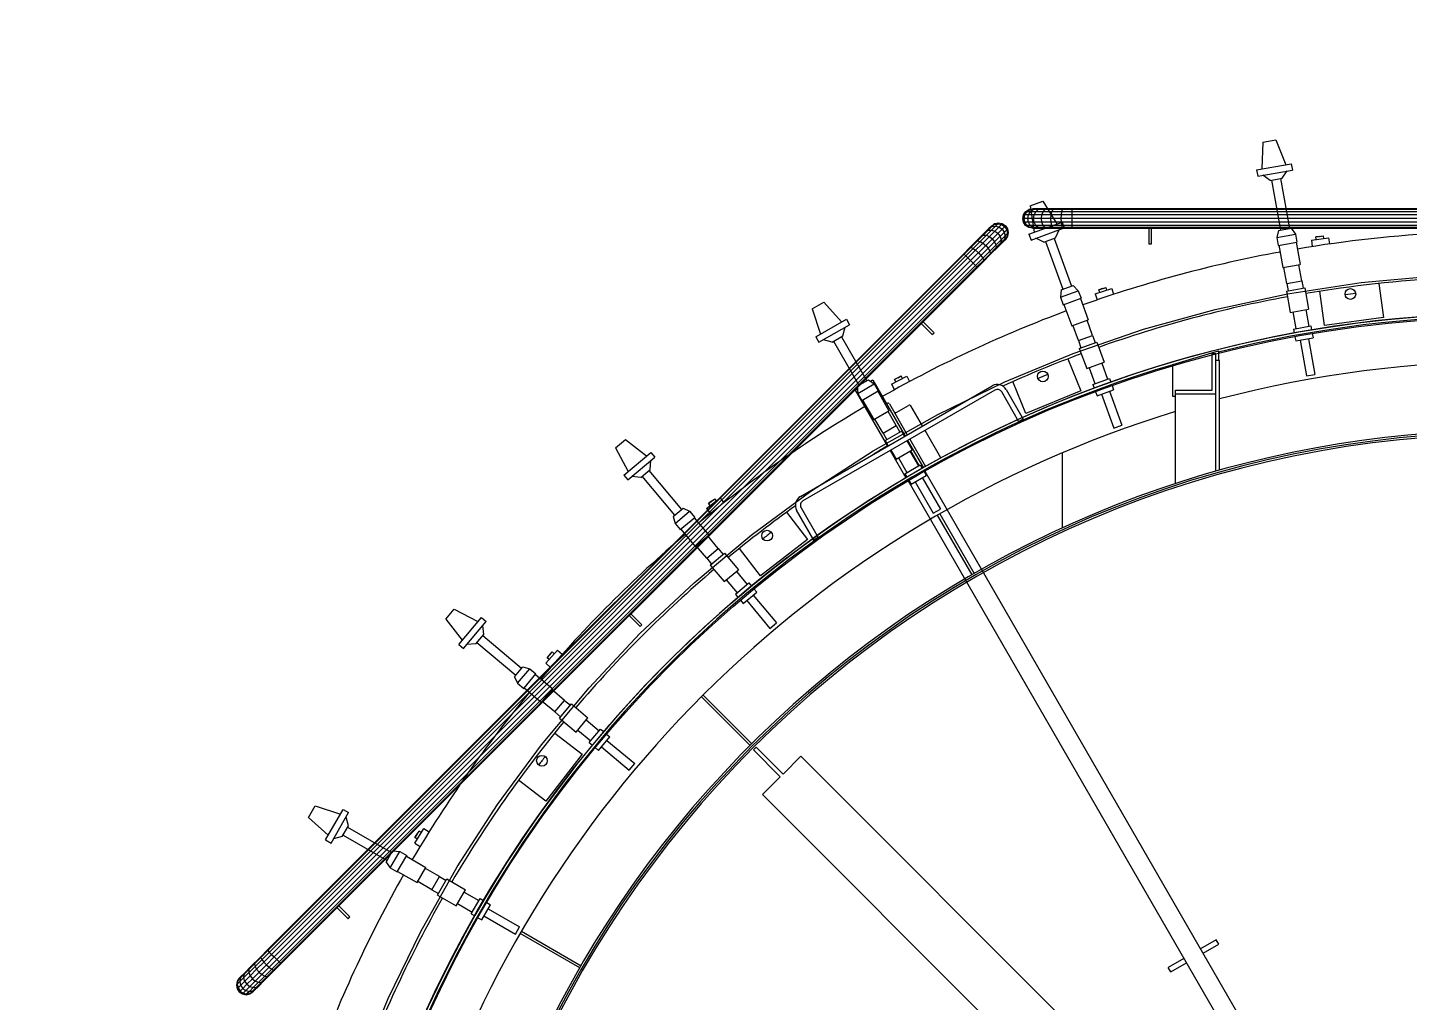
# Model space of a CAD drawing. Header units: metres. Extents: x 0 to 63075, y 0 to 44550.
# Drawn here: x 57811 to 58334, y 40560 to 40929 of the extents above; entities that cross this region are included whole.
import ezdxf

# ---------------------------------------------------------------- set-up
doc = ezdxf.new("R2010")
doc.units = ezdxf.units.M
doc.header["$LTSCALE"] = 75
for name, color, linetype in [('GSB', 7, 'Continuous'), ('ML6', 1, 'Continuous'), ('SDM', 7, 'Continuous'), ('SL1', 8, 'Continuous')]:
    doc.layers.add(name, color=color, linetype=linetype)
doc.styles.add('ROMANS', font='ROMANS.SHX')
doc.dimstyles.new('75___1-75', dxfattribs={"dimscale": 75, "dimtxt": 2.5, "dimasz": 2, "dimexe": 1.5, "dimexo": 1, "dimgap": 0.5, "dimtad": 1, "dimdec": 0, "dimzin": 12, "dimtxsty": 'ROMANS', "dimcen": 0, "dimclrd": 256, "dimclre": 256, "dimclrt": 3, "dimazin": 3, "dimtfac": 1, "dimtdec": 0, "dimtmove": 0, "dimatfit": 0, "dimfxl": 1, "dimlwd": -1, "dimlwe": -1, "dimarcsym": 0})

# ---------------------------------------------------------------- blocks, each defined once
blk = doc.blocks.new('A$C6bae614f')
at = {"layer": 'SL1'}
for p, q in [((402248.4, 47084.5), (402246.2, 47017.2)), ((402248.4, 47084.5), (402281.5, 47090.4)), ((402281.5, 47090.4), (402306.6, 47027.8)), ((402232.6, 47014.8), (402320.2, 47030.2)), ((402320.2, 47030.2), (402322.9, 47014.6)), ((402232.6, 47014.8), (402235.4, 46999.2)), ((402235.4, 46999.2), (402322.9, 47014.6)), ((402266.6, 46988.5), (402248.2, 47001.5)), ((402266.6, 46988.5), (402297.2, 46993.9)), ((402297.2, 46993.9), (402310.1, 47012.4)), ((402270.5, 46989.2), (402292.8, 46863)), ((402293.3, 46993.2), (402315.5, 46867)), ((401662, 46924.4), (401693.6, 46935.9)), ((401662, 46924.4), (401671.6, 46857.7)), ((401693.6, 46935.9), (401729.2, 46878.7)), ((401643.3, 46892.3), (401645.1, 46901.7)), ((401645.1, 46883), (401643.3, 46892.3)), ((404097.7, 46892.3), (401643.3, 46892.3)), ((401645.1, 46901.7), (401650.4, 46909.6)), ((404095.8, 46901.6), (401645.1, 46901.7)), ((401646.4, 46892.3), (401648.2, 46901.7)), ((401648.2, 46883), (401646.4, 46892.3)), ((401648.2, 46901.7), (401653.3, 46909.6)), ((401650.4, 46909.6), (401658.3, 46914.9)), ((404090.6, 46909.5), (401650.4, 46909.6)), ((401653.3, 46909.6), (401661.1, 46914.9)), ((401655.6, 46892.3), (401657.3, 46901.7)), ((401657.3, 46883), (401655.6, 46892.3)), ((401657.3, 46901.7), (401662, 46909.6)), ((401658.3, 46914.9), (401667.7, 46916.7)), ((404082.6, 46914.8), (401658.3, 46914.9)), ((401661.1, 46914.9), (401670.2, 46916.7)), ((401662, 46909.6), (401669.2, 46914.9)), ((404073.3, 46916.7), (401667.7, 46916.7)), ((401669.2, 46914.9), (401677.6, 46916.7)), ((401670.4, 46892.3), (401671.9, 46901.7)), ((401671.9, 46883), (401670.4, 46892.3)), ((401671.9, 46901.7), (401676, 46909.6)), ((401676, 46909.6), (401682.2, 46914.9)), ((401682.2, 46914.9), (401689.5, 46916.7)), ((401690.1, 46892.3), (401691.3, 46901.7)), ((401691.3, 46883), (401690.1, 46892.3)), ((401691.3, 46901.7), (401694.6, 46909.6)), ((401694.6, 46909.6), (401699.5, 46914.9)), ((401699.5, 46914.9), (401705.3, 46916.7)), ((401713.7, 46892.3), (401714.5, 46901.7)), ((401714.5, 46883), (401713.7, 46892.3)), ((401714.5, 46901.7), (401716.8, 46909.6)), ((401716.8, 46909.6), (401720.2, 46914.9)), ((401720.2, 46914.9), (401724.3, 46916.7)), ((401740, 46892.3), (401740.4, 46901.7)), ((401740.4, 46883), (401740, 46892.3)), ((401740.4, 46901.7), (401741.6, 46909.6)), ((401741.6, 46909.6), (401743.3, 46914.9)), ((401743.3, 46914.9), (401745.4, 46916.7)), ((401767.7, 46875.1), (401767.7, 46916.7)), ((401558, 46867.2), (401525, 46834.2)), ((401565.3, 46871.9), (401529.2, 46835.8)), ((401564.2, 46863.3), (401535.4, 46834.5)), ((401549.6, 46858.8), (401556.1, 46862.7)), ((401590.8, 46865.5), (401549.8, 46824.5)), ((401556.1, 46862.7), (401564.2, 46863.3)), ((401563.3, 46872.5), (401558, 46867.2)), ((401558, 46867.2), (401565.3, 46871.9)), ((401559, 46846.9), (401589.5, 46877.4)), ((401563.3, 46872.5), (401571, 46877.6)), ((401565.1, 46874.2), (401563.3, 46872.5)), ((401580.2, 46879.3), (401564.2, 46863.3)), ((401564.2, 46863.3), (401572.7, 46860.6)), ((401565.1, 46874.2), (401573, 46879.5)), ((401571, 46877.6), (401565.3, 46871.9)), ((401565.3, 46871.9), (401574.1, 46873.2)), ((401571, 46877.6), (401573, 46879.5)), ((401571, 46877.6), (401580.2, 46879.3)), ((401602.7, 46864.2), (401572.2, 46833.7)), ((401572.7, 46860.6), (401580.4, 46855.1)), ((401573, 46879.5), (401582.3, 46881.4)), ((401574.1, 46873.2), (401583.1, 46871)), ((401580.2, 46879.3), (401582.3, 46881.4)), ((401580.2, 46879.3), (401589.5, 46877.4)), ((401580.4, 46855.1), (401585.9, 46847.4)), ((401582.3, 46881.4), (401591.6, 46879.5)), ((401583.1, 46871), (401590.8, 46865.5)), ((401604.6, 46854.9), (401588.6, 46838.9)), ((401589.5, 46877.4), (401591.6, 46879.5)), ((401589.5, 46877.4), (401597.4, 46872)), ((401599.6, 46874.2), (401590.8, 46865.5)), ((401590.8, 46865.5), (401596.3, 46857.8)), ((401591.6, 46879.5), (401599.6, 46874.2)), ((401596.3, 46857.8), (401598.5, 46848.8)), ((401597.4, 46872), (401602.7, 46864.2)), ((401599.6, 46874.2), (401604.8, 46866.3)), ((401602.7, 46864.2), (401604.8, 46866.3)), ((401602.7, 46864.2), (401604.6, 46854.9)), ((401604.6, 46854.9), (401602.9, 46845.7)), ((401604.6, 46854.9), (401606.7, 46857)), ((401604.8, 46866.3), (401606.7, 46857)), ((401606.7, 46857), (401604.8, 46847.7)), ((401650.4, 46875.1), (401645.1, 46883)), ((404095.8, 46882.9), (401645.1, 46883)), ((401653.3, 46875.1), (401648.2, 46883)), ((401658.3, 46869.8), (401650.4, 46875.1)), ((404090.6, 46875), (401650.4, 46875.1)), ((401661.1, 46869.8), (401653.3, 46875.1)), ((401662, 46875.1), (401657.3, 46883)), ((401667.7, 46867.9), (401658.3, 46869.8)), ((404082.6, 46869.7), (401658.3, 46869.8)), ((401658.6, 46853), (401742.1, 46883.4)), ((401670.2, 46867.9), (401661.1, 46869.8)), ((401669.1, 46869.8), (401662, 46875.1)), ((401664, 46838.1), (401747.6, 46868.5)), ((401667.7, 46867.9), (404073.3, 46867.9)), ((401677.6, 46867.9), (401669.1, 46869.8)), ((401676, 46875.1), (401671.9, 46883)), ((401682.2, 46869.8), (401676, 46875.1)), ((401689.5, 46867.9), (401682.2, 46869.8)), ((401694.6, 46875.1), (401691.3, 46883)), ((401699.5, 46869.8), (401694.6, 46875.1)), ((401705.3, 46867.9), (401699.5, 46869.8)), ((401716.8, 46875.1), (401714.5, 46883)), ((401720.2, 46869.8), (401716.8, 46875.1)), ((401724.3, 46867.9), (401720.2, 46869.8)), ((401725.8, 46843.6), (401735.3, 46864.1)), ((401741.6, 46875.1), (401740.4, 46883)), ((401743.3, 46869.8), (401741.6, 46875.1)), ((401742.1, 46883.4), (401747.6, 46868.5)), ((401745.4, 46867.9), (401743.3, 46869.8)), ((401767.7, 46869.8), (401767.7, 46875.1)), ((401767.7, 46867.9), (401767.7, 46869.8)), ((401961.3, 46867.9), (401961.3, 46828.8)), ((401967.7, 46828.8), (401967.7, 46867.9)), ((402288.1, 46862.2), (402283.5, 46844.5)), ((402288.1, 46862.2), (402320.2, 46867.8)), ((402320.2, 46867.8), (402330.6, 46852.8)), ((401529.2, 46835.8), (399706.3, 45013)), ((401510.1, 46819.3), (401494.3, 46803.5)), ((401559, 46846.9), (401505, 46792.9)), ((401525, 46834.2), (401510.1, 46819.3)), ((401510.1, 46819.3), (401512.9, 46819.4)), ((401549.8, 46824.5), (401511.6, 46786.3)), ((401512.9, 46819.4), (401517.8, 46816.9)), ((401535.4, 46834.5), (401517.8, 46816.9)), ((401525, 46834.2), (401529.2, 46835.8)), ((401529.2, 46835.8), (401535.4, 46834.5)), ((401535.4, 46834.5), (401542.6, 46830.5)), ((401538.4, 46847.6), (401543.9, 46850.4)), ((401542.6, 46830.5), (401549.8, 46824.5)), ((401543.9, 46850.4), (401551.1, 46850.2)), ((401588, 46830.8), (401544.7, 46787.5)), ((401549.8, 46824.5), (401555.8, 46817.3)), ((401551.1, 46850.2), (401559, 46846.9)), ((401572.2, 46833.7), (401555.8, 46817.3)), ((401559, 46846.9), (401566.4, 46841.1)), ((401584.1, 46824.3), (401559.5, 46799.7)), ((401588.6, 46838.9), (401559.8, 46810.1)), ((401566.4, 46841.1), (401572.2, 46833.7)), ((401572.2, 46833.7), (401575.5, 46825.8)), ((401575.5, 46825.8), (401575.7, 46818.5)), ((401597.8, 46838), (401584.1, 46824.3)), ((401588, 46830.8), (401584.1, 46824.3)), ((401585.9, 46847.4), (401588.6, 46838.9)), ((401602.9, 46845.7), (401588, 46830.8)), ((401588.6, 46838.9), (401588, 46830.8)), ((401597.2, 46840), (401592.6, 46832.7)), ((401598.5, 46848.8), (401597.2, 46840)), ((401602.9, 46845.7), (401597.8, 46838)), ((401597.8, 46838), (401599.6, 46839.7)), ((401604.8, 46847.7), (401599.6, 46839.7)), ((401602.9, 46845.7), (401604.8, 46847.7)), ((401658.6, 46853), (401664, 46838.1)), ((401696.6, 46833), (401676.2, 46842.5)), ((401696.6, 46833), (401725.8, 46843.6)), ((401700.4, 46834.4), (401744.2, 46713.9)), ((401722.1, 46842.3), (401765.9, 46721.9)), ((401961.3, 46828.8), (401967.7, 46828.8)), ((402283.5, 46844.5), (402330.6, 46852.8)), ((402283.5, 46844.5), (402287.1, 46824.5)), ((402287.1, 46824.5), (402334.1, 46832.8)), ((402288.9, 46824.8), (402298.8, 46768.8)), ((402330.6, 46852.8), (402334.1, 46832.8)), ((402332.2, 46832.4), (402342.1, 46776.4)), ((402370.8, 46837.4), (402414.3, 46843.5)), ((402370.8, 46837.4), (402373, 46821.7)), ((402382, 46845.9), (402401.2, 46848.6)), ((402391.6, 46847.3), (402382, 46845.9)), ((402383, 46839.1), (402382, 46845.9)), ((402391.6, 46847.3), (402401.2, 46848.6)), ((402402.1, 46841.8), (402401.2, 46848.6)), ((402414.3, 46843.5), (402416.5, 46828.2)), ((401499.4, 46798.5), (399707.6, 45006.8)), ((399729.9, 45017.9), (401505, 46792.9)), ((399738.5, 45047.8), (401494.3, 46803.5)), ((401511.6, 46786.3), (399755.8, 45030.6)), ((401542.2, 46792.5), (399768, 45018.4)), ((401494.3, 46803.5), (401505, 46792.9)), ((401517.8, 46816.9), (401499.4, 46798.5)), ((401505, 46792.9), (401511.6, 46786.3)), ((401511.6, 46786.3), (401527.5, 46770.3)), ((401517.8, 46816.9), (401524.3, 46812.2)), ((401537.5, 46799), (401518.2, 46779.7)), ((401524.3, 46812.2), (401531.2, 46805.9)), ((401544.7, 46787.5), (401527.5, 46770.3)), ((401544.6, 46784.8), (401528.8, 46769)), ((401531.2, 46805.9), (401537.5, 46799)), ((401555.8, 46817.3), (401537.5, 46799)), ((401537.5, 46799), (401542.2, 46792.5)), ((401559.8, 46810.1), (401542.2, 46792.5)), ((401542.2, 46792.5), (401544.7, 46787.5)), ((401559.5, 46799.7), (401544.6, 46784.8)), ((401544.7, 46787.5), (401544.6, 46784.8)), ((401555.8, 46817.3), (401559.8, 46810.1)), ((401561.1, 46803.9), (401559.5, 46799.7)), ((401559.8, 46810.1), (401561.1, 46803.9)), ((401575.7, 46818.5), (401572.9, 46813.1)), ((401518.2, 46779.7), (399762.4, 45024)), ((401527.5, 46770.3), (399771.7, 45014.6)), ((401528.8, 46769), (399773, 45013.3)), ((401527.5, 46770.3), (401528.8, 46769)), ((402298.8, 46768.8), (402342.1, 46776.4)), ((402308.8, 46728.9), (402301.5, 46769.2)), ((402346.3, 46735.5), (402339.4, 46775.9)), ((401739.7, 46712.3), (401770.4, 46723.5)), ((401770.4, 46723.5), (401783.2, 46710.4)), ((401825.5, 46702.2), (401867.3, 46715.9)), ((401835, 46712.6), (401853.4, 46718.6)), ((401844.2, 46715.7), (401835, 46712.6)), ((401844.2, 46715.7), (401853.4, 46718.6)), ((401855.5, 46712), (401853.4, 46718.6)), ((401867.3, 46715.9), (401872.1, 46701.1)), ((402307.8, 46709.1), (402354.1, 46717.2)), ((402308.8, 46728.9), (402346.3, 46735.5)), ((402308.8, 46728.9), (402312.2, 46709.8)), ((402310.9, 46702.6), (402495.9, 46730.7)), ((402346.3, 46735.5), (402349.7, 46716.4)), ((402354.1, 46717.2), (402363.5, 46663.7)), ((402495.9, 46730.7), (402682.4, 46747.7)), ((402541.2, 46728.6), (402552.6, 46642.4)), ((401112.4, 46664.9), (401141.5, 46681.7)), ((401141.5, 46681.7), (401186.4, 46631.5)), ((401739.7, 46712.3), (401738.3, 46694.1)), ((401738.3, 46694.1), (401783.2, 46710.4)), ((401738.3, 46694.1), (401745.3, 46675)), ((401745.3, 46675), (401790.1, 46691.3)), ((401783.2, 46710.4), (401790.1, 46691.3)), ((401788.4, 46690.7), (401807.8, 46637.2)), ((401825.5, 46702.2), (401830.4, 46687.2)), ((401837.2, 46706.1), (401835, 46712.6)), ((402127.8, 46663.3), (402310.9, 46702.6)), ((402307.8, 46709.1), (402317.2, 46655.6)), ((402403.9, 46622.8), (402392.5, 46709)), ((401112.4, 46664.9), (401133.3, 46600.8)), ((401747, 46675.6), (401766.5, 46622.2)), ((401947.5, 46613), (402127.8, 46663.3)), ((402317.2, 46655.6), (402363.5, 46663.7)), ((402323.8, 46656.7), (402331.3, 46614.7)), ((402356.9, 46662.6), (402364.3, 46620.5)), ((401121.4, 46593.9), (401198.4, 46638.4)), ((401129.3, 46580.2), (401206.3, 46624.7)), ((401189.2, 46596.4), (401195, 46618.2)), ((401198.4, 46638.4), (401206.3, 46624.7)), ((401387.4, 46627.6), (401415.1, 46600)), ((401419.6, 46604.5), (401391.9, 46632.1)), ((401766.5, 46622.2), (401807.8, 46637.2)), ((401783.3, 46584.6), (401769.1, 46623.1)), ((401770.5, 46552), (401947.5, 46613)), ((401819.1, 46597.7), (401805.2, 46636.3)), ((402325.9, 46613.7), (402369.7, 46621.5)), ((402325.9, 46613.7), (402327.6, 46603.8)), ((402369.7, 46621.5), (402371.4, 46611.5)), ((402552.6, 46642.4), (402403.9, 46622.8)), ((401121.4, 46593.9), (401129.3, 46580.2)), ((401162.3, 46580.9), (401140.6, 46586.7)), ((401162.3, 46580.9), (401189.2, 46596.4)), ((401165.8, 46582.9), (401229.8, 46471.9)), ((401185.8, 46594.4), (401249.9, 46483.4)), ((401415.1, 46600), (401419.6, 46604.5)), ((401783.3, 46584.6), (401819.1, 46597.7)), ((401783.3, 46584.6), (401789.9, 46566.5)), ((401785.7, 46564.9), (401829.9, 46581)), ((401819.1, 46597.7), (401825.7, 46579.5)), ((401829.9, 46581), (401848.5, 46530)), ((402329.3, 46594.4), (402331.2, 46583.7)), ((402331.2, 46583.7), (402375, 46591.4)), ((402342.6, 46585.7), (402358.4, 46495.8)), ((402363.5, 46589.4), (402379.4, 46499.5)), ((402373.1, 46602.2), (402375, 46591.4)), ((401597.6, 46480.3), (401770.5, 46552)), ((401785.7, 46564.9), (401804.3, 46513.9)), ((402021.3, 46523.9), (402136.3, 46558.9)), ((402120.4, 46459.8), (402120.4, 46551.9)), ((402120.4, 46551.9), (402130, 46551.9)), ((402129.9, 46255), (402130, 46551.9)), ((402136.3, 46558.9), (402136.3, 46534.3)), ((401756.5, 46538.6), (401789.8, 46458.3)), ((401804.3, 46513.9), (401848.5, 46530)), ((401810.6, 46516.2), (401825.2, 46476.1)), ((401842.1, 46527.7), (401856.7, 46487.6)), ((402021.3, 46443.9), (402021.3, 46523.9)), ((402139.5, 46534.3), (402130, 46534.3)), ((402139.5, 46257.7), (402139.5, 46534.3)), ((401082.4, 46191.6), (401566.3, 46470.9)), ((401225.7, 46469.5), (401254, 46485.8)), ((401227.5, 46451.3), (401268.8, 46475.2)), ((401254, 46485.8), (401268.8, 46475.2)), ((401263.8, 46484.3), (401259.5, 46481.8)), ((401265, 46485), (401263.8, 46484.3)), ((401265, 46485), (401346.4, 46343.9)), ((401268.8, 46475.2), (401279, 46457.6)), ((401311.9, 46474.5), (401350.7, 46495.1)), ((401311.9, 46474.5), (401319.4, 46460.5)), ((401319.5, 46486.4), (401336.6, 46495.5)), ((401328, 46491), (401319.5, 46486.4)), ((401322.8, 46480.3), (401319.5, 46486.4)), ((401328, 46491), (401336.6, 46495.5)), ((401339.8, 46489.3), (401336.6, 46495.5)), ((401350.7, 46495.1), (401358, 46481.5)), ((401429.3, 46398.4), (401597.6, 46480.3)), ((401651.2, 46400.9), (401617.9, 46481.2)), ((401820.1, 46474.2), (401861.9, 46489.4)), ((401820.1, 46474.2), (401823.5, 46464.7)), ((401861.9, 46489.4), (401865.3, 46480)), ((401868.6, 46471), (401872.3, 46460.8)), ((402358.4, 46495.8), (402379.4, 46499.5)), ((401572.7, 46459.9), (401088.8, 46180.6)), ((401221, 46459.6), (401226.4, 46462.7)), ((401221, 46459.6), (401302.4, 46318.5)), ((401225.7, 46469.5), (401227.5, 46451.3)), ((401227.5, 46451.3), (401237.6, 46433.7)), ((401237.6, 46433.7), (401279, 46457.6)), ((401277.4, 46456.7), (401305.8, 46407.4)), ((401633.5, 46380), (401590, 46455.3)), ((401601, 46461.6), (401644.5, 46386.4)), ((401789.8, 46458.3), (401651.2, 46400.9)), ((401826.8, 46455.8), (401830.5, 46445.5)), ((401830.5, 46445.5), (401872.3, 46460.8)), ((401841.4, 46449.5), (401872.6, 46363.7)), ((401861.4, 46456.8), (401892.6, 46371)), ((402028.4, 46443.9), (402021.3, 46443.9)), ((402028.3, 46223.9), (402028.4, 46459.8)), ((402028.4, 46459.8), (402120.4, 46459.8)), ((402028.4, 46450.3), (402130, 46450.3)), ((401239.3, 46434.7), (401267.7, 46385.4)), ((401267.7, 46385.4), (401305.8, 46407.4)), ((401300.7, 46425.7), (401299.5, 46425.1)), ((401323.8, 46370.4), (401303.4, 46406)), ((401306.8, 46425.2), (401351.9, 46347.1)), ((401325.9, 46404), (401354.9, 46420.7)), ((401390.4, 46369.3), (401361, 46420.2)), ((401266.2, 46306.4), (401429.3, 46398.4)), ((401290.8, 46351.3), (401270.1, 46386.8)), ((401290.8, 46351.3), (401323.8, 46370.4)), ((401323.8, 46370.4), (401333.4, 46353.6)), ((401644.5, 46386.4), (401633.5, 46380)), ((401872.6, 46363.7), (401892.6, 46371)), ((400616.1, 46313.8), (400641.9, 46335.4)), ((400641.9, 46335.4), (400694.9, 46293.8)), ((401290.8, 46351.3), (401300.5, 46334.6)), ((401296.6, 46332.4), (401337.3, 46355.9)), ((401296.6, 46332.4), (401304, 46319.5)), ((401337.3, 46355.9), (401344.7, 46343)), ((401351.1, 46332), (401364.4, 46308.8)), ((401352.7, 46332.9), (401392.5, 46264)), ((401358.2, 46336.1), (401398, 46267.2)), ((401436.9, 46288.7), (401396.7, 46358.3)), ((400616.1, 46313.8), (400647.9, 46254.4)), ((400637.3, 46245.6), (400705.4, 46302.7)), ((400705.4, 46302.7), (400715.6, 46290.6)), ((401109, 46204.8), (401266.2, 46306.4)), ((401308.7, 46307.5), (401348.5, 46238.6)), ((401310.4, 46308.5), (401323.8, 46285.3)), ((401323.8, 46285.3), (401364.4, 46308.8)), ((401358.6, 46305.5), (401380, 46268.5)), ((401381.9, 46269.6), (401360.6, 46306.6)), ((401743.1, 46112.2), (401743.1, 46301.9)), ((400647.5, 46233.4), (400715.6, 46290.6)), ((400703.7, 46259.8), (400705.6, 46282.2)), ((401329.6, 46288.7), (401350.9, 46251.7)), ((401346.2, 46249), (401384.7, 46271.2)), ((401384.7, 46271.2), (401389.8, 46262.5)), ((400637.3, 46245.6), (400647.5, 46233.4)), ((400679.9, 46239.8), (400657.5, 46241.8)), ((400679.9, 46239.8), (400703.7, 46259.8)), ((400683, 46242.4), (400765.3, 46144.2)), ((400700.7, 46257.2), (400783, 46159.1)), ((401346.2, 46249), (401351.2, 46240.2)), ((401354.3, 46231), (402699.5, 43901)), ((401356, 46232), (401361.4, 46222.6)), ((401361.4, 46222.6), (401400, 46244.8)), ((401371.5, 46228.4), (401417.1, 46149.3)), ((401389.9, 46239), (401435.6, 46159.9)), ((401394.5, 46254.3), (401400, 46244.8)), ((401396.2, 46255.2), (402741.3, 43925.2)), ((400958.2, 46093.9), (401109, 46204.8)), ((400761.7, 46141.1), (400786.7, 46162.1)), ((400786.7, 46162.1), (400803.2, 46154.2)), ((400845.7, 46161), (400880.3, 46188.1)), ((400845.7, 46161), (400855.5, 46148.5)), ((400851.1, 46174), (400866.4, 46186)), ((400858.7, 46180), (400851.1, 46174)), ((400855.4, 46168.6), (400851.1, 46174)), ((400858.7, 46180), (400866.4, 46186)), ((400870.6, 46180.5), (400866.4, 46186)), ((400880.3, 46188.1), (400889.9, 46175.9)), ((401084.1, 46163.2), (401127.5, 46088)), ((401417.1, 46149.3), (401435.6, 46159.9)), ((400761.7, 46141.1), (400766.6, 46123.5)), ((400766.6, 46123.5), (400803.2, 46154.2)), ((400766.6, 46123.5), (400779.6, 46108)), ((400779.6, 46108), (400816.2, 46138.7)), ((400803.2, 46154.2), (400816.2, 46138.7)), ((400814.8, 46137.5), (400851.4, 46093.9)), ((401047.7, 46152), (401100.6, 46083.1)), ((401116.5, 46081.6), (401073.1, 46156.9)), ((401515.2, 45994.4), (401428.4, 46144.6)), ((401433.9, 46147.8), (401520.7, 45997.5)), ((400781.1, 46109.2), (400817.6, 46065.6)), ((400814.4, 45974), (400958.2, 46093.9)), ((400817.6, 46065.6), (400851.4, 46093.9)), ((400875.5, 46060.6), (400849.2, 46092.1)), ((401127.5, 46088), (401116.5, 46081.6)), ((400846.3, 46036.1), (400819.8, 46067.4)), ((400846.3, 46036.1), (400875.5, 46060.6)), ((400875.5, 46060.6), (400887.9, 46045.7)), ((400981.6, 45991.7), (400928.7, 46060.7)), ((401100.6, 46083.1), (400981.6, 45991.7)), ((400846.3, 46036.1), (400858.7, 46021.2)), ((400855.3, 46018.4), (400891.3, 46048.6)), ((400855.3, 46018.4), (400890.2, 45976.8)), ((400891.3, 46048.6), (400926.2, 46007)), ((400890.2, 45976.8), (400926.2, 46007)), ((400921.1, 46002.7), (400948.5, 45970)), ((400678.1, 45845.7), (400814.4, 45974)), ((400895.4, 45981.1), (400922.8, 45948.4)), ((400918.6, 45944.9), (400952.7, 45973.5)), ((400938.2, 45921.5), (400972.3, 45950.1)), ((400952.7, 45973.5), (400959.2, 45965.7)), ((400965.3, 45958.5), (400972.3, 45950.1)), ((400918.6, 45944.9), (400925.1, 45937.1)), ((400931.2, 45929.9), (400938.2, 45921.5)), ((400947.1, 45929), (401005.8, 45859)), ((400963.4, 45942.6), (401022.1, 45872.7)), ((400188.4, 45882), (400210, 45907.7)), ((400188.4, 45882), (400230, 45829)), ((400210, 45907.7), (400269.4, 45876)), ((400221.1, 45818.4), (400278.3, 45886.5)), ((400278.3, 45886.5), (400290.4, 45876.3)), ((400650.9, 45891.2), (400678.6, 45863.5)), ((400683.1, 45868), (400655.4, 45895.7)), ((400233.2, 45808.2), (400290.4, 45876.3)), ((400264, 45820.1), (400284, 45843.9)), ((400284, 45843.9), (400282, 45866.4)), ((400549.8, 45709.4), (400678.1, 45845.7)), ((400678.6, 45863.5), (400683.1, 45868)), ((401005.8, 45859), (401022.1, 45872.7)), ((400221.1, 45818.4), (400233.2, 45808.2)), ((400264, 45820.1), (400241.6, 45818.2)), ((400266.6, 45823.2), (400364.8, 45740.8)), ((400281.5, 45840.9), (400379.6, 45758.5)), ((400441, 45771.3), (400470.4, 45804)), ((400444.1, 45785.1), (400457, 45799.5)), ((400450.5, 45792.3), (400444.1, 45785.1)), ((400449.3, 45780.5), (400444.1, 45785.1)), ((400450.5, 45792.3), (400457, 45799.5)), ((400462.1, 45794.8), (400457, 45799.5)), ((400470.4, 45804), (400481.9, 45793.7)), ((400361.7, 45737.2), (400382.7, 45762.2)), ((400369.6, 45720.7), (400400.3, 45757.3)), ((400382.7, 45762.2), (400400.3, 45757.3)), ((400385.1, 45707.6), (400415.8, 45744.2)), ((400400.3, 45757.3), (400415.8, 45744.2)), ((400414.6, 45742.8), (400458.2, 45706.2)), ((400441, 45771.3), (400452.8, 45760.7)), ((400361.7, 45737.2), (400369.6, 45720.7)), ((400369.6, 45720.7), (400385.1, 45707.6)), ((400386.4, 45709.1), (400429.9, 45672.5)), ((400429.9, 45565.6), (400549.8, 45709.4)), ((400429.9, 45672.5), (400458.2, 45706.2)), ((400463.3, 45648.4), (400431.7, 45674.6)), ((400487.7, 45677.6), (400456.4, 45704)), ((400463.3, 45648.4), (400487.7, 45677.6)), ((400487.7, 45677.6), (400502.6, 45665.1)), ((400955.5, 45563.8), (400832.8, 45686.5)), ((400837.3, 45691), (400960, 45568.3)), ((400463.3, 45648.4), (400478.1, 45635.9)), ((400475.2, 45632.5), (400505.4, 45668.5)), ((400505.4, 45668.5), (400547, 45633.6)), ((400475.2, 45632.5), (400516.8, 45597.6)), ((400516.8, 45597.6), (400547, 45633.6)), ((400521.1, 45602.8), (400553.9, 45575.3)), ((400542.7, 45628.5), (400575.4, 45601)), ((400550.3, 45571.1), (400578.9, 45605.2)), ((400578.9, 45605.2), (400586.7, 45598.7)), ((400319, 45414.8), (400429.9, 45565.6)), ((400463.1, 45595.1), (400532.1, 45542.2)), ((400550.3, 45571.1), (400558.1, 45564.6)), ((400573.7, 45551.5), (400602.3, 45585.6)), ((400593.9, 45592.6), (400602.3, 45585.6)), ((400594.8, 45576.7), (400664.8, 45518)), ((400532.1, 45542.2), (400440.7, 45423.2)), ((400565.3, 45558.5), (400573.7, 45551.5)), ((400581.2, 45560.5), (400651.1, 45501.7)), ((400964.6, 45552.5), (400971.3, 45559.2)), ((401031.9, 45485.1), (400964.6, 45552.5)), ((400971.3, 45559.2), (401038.7, 45491.8)), ((401038.7, 45491.8), (401083.6, 45536.7)), ((401083.6, 45536.7), (402712.1, 43908.1)), ((400651.1, 45501.7), (400664.8, 45518)), ((400440.7, 45423.2), (400371.8, 45476.1)), ((400987, 45440.2), (401031.9, 45485.1)), ((402615.5, 43811.6), (400987, 45440.2)), ((399842.1, 45382.4), (399858.9, 45411.5)), ((399858.9, 45411.5), (399923, 45390.5)), ((399885.4, 45325.5), (399929.8, 45402.5)), ((399899.1, 45317.6), (399943.6, 45394.6)), ((399929.8, 45402.5), (399943.6, 45394.6)), ((400217.4, 45257.6), (400319, 45414.8)), ((399842.1, 45382.4), (399892.3, 45337.4)), ((399927.4, 45334.6), (399942.9, 45361.6)), ((399942.9, 45361.6), (399937.1, 45383.3)), ((399940.9, 45358.1), (400051.9, 45294)), ((399885.4, 45325.5), (399899.1, 45317.6)), ((399927.4, 45334.6), (399905.6, 45328.8)), ((399929.4, 45338.1), (400040.3, 45274)), ((400110.1, 45317.3), (400133.4, 45354.6)), ((400110.8, 45331.4), (400121, 45347.8)), ((400115.8, 45339.6), (400110.8, 45331.4)), ((400116.7, 45327.8), (400110.8, 45331.4)), ((400115.8, 45339.6), (400121, 45347.8)), ((400126.9, 45344.1), (400121, 45347.8)), ((400133.4, 45354.6), (400146.5, 45346.4)), ((400038, 45269.9), (400054.3, 45298.1)), ((400048.6, 45255), (400072.5, 45296.4)), ((400054.3, 45298.1), (400072.5, 45296.4)), ((400072.5, 45296.4), (400090.1, 45286.2)), ((400110.1, 45317.3), (400123.6, 45308.9)), ((400038, 45269.9), (400048.6, 45255)), ((400048.6, 45255), (400066.2, 45244.9)), ((400066.2, 45244.9), (400090.1, 45286.2)), ((400089.1, 45284.6), (400138.4, 45256.1)), ((400116.4, 45218), (400138.4, 45256.1)), ((400125.4, 45094.6), (400217.4, 45257.6)), ((400172.4, 45233.1), (400137, 45253.7)), ((400067.1, 45246.5), (400116.4, 45218)), ((400153.4, 45200.1), (400117.8, 45220.5)), ((400153.4, 45200.1), (400172.4, 45233.1)), ((400167.9, 45186.6), (400191.4, 45227.2)), ((400172.4, 45233.1), (400189.2, 45223.4)), ((400191.4, 45227.2), (400238.4, 45200.1)), ((400153.4, 45200.1), (400170.1, 45190.4)), ((400167.9, 45186.6), (400215, 45159.4)), ((400215, 45159.4), (400238.4, 45200.1)), ((400235.1, 45194.3), (400272.1, 45172.9)), ((399914.4, 45154.7), (399942.1, 45127.1)), ((399946.6, 45131.6), (399918.9, 45159.2)), ((400218.3, 45165.2), (400255.3, 45143.9)), ((400252.6, 45139.1), (400274.8, 45177.7)), ((400274.8, 45177.7), (400283.5, 45172.6)), ((400279, 45123.9), (400301.2, 45162.4)), ((400291.8, 45167.9), (400301.2, 45162.4)), ((400295.4, 45152.3), (400374.5, 45106.7)), ((399942.1, 45127.1), (399946.6, 45131.6)), ((400252.6, 45139.1), (400261.3, 45134.1)), ((400269.5, 45129.3), (400279, 45123.9)), ((400284.8, 45134), (400363.9, 45088.3)), ((400043.4, 44926.3), (400125.4, 45094.6)), ((400363.9, 45088.3), (400374.5, 45106.7)), ((400526.2, 45003.1), (400376, 45089.9)), ((400379.1, 45095.4), (400529.4, 45008.6)), ((399738.5, 45047.8), (399722.8, 45032.1)), ((399738.5, 45047.8), (399739.8, 45046.5)), ((399739.8, 45046.5), (399743.6, 45042.8)), ((399743.6, 45042.8), (399749.2, 45037.2)), ((402131, 45074), (402091.3, 45051.1)), ((402097.7, 45040.1), (402137.4, 45063)), ((402137.4, 45063), (402131, 45074)), ((399706.3, 45013), (399679.4, 44986.1)), ((399722.8, 45032.1), (399694.4, 45003.8)), ((399707.8, 45017.2), (399706.3, 45013)), ((399706.3, 45013), (399707.6, 45006.8)), ((399711.6, 44999.6), (399729.9, 45017.9)), ((399736.2, 45011), (399717.6, 44992.4)), ((399722.8, 45032.1), (399722.6, 45029.3)), ((399722.6, 45029.3), (399725.1, 45024.3)), ((399725.1, 45024.3), (399729.9, 45017.9)), ((399773, 45013.3), (399728.9, 44969.2)), ((399729.9, 45017.9), (399736.2, 45011)), ((399768, 45018.4), (399732, 44982.4)), ((399736.2, 45011), (399755.8, 45030.6)), ((399736.2, 45011), (399743.1, 45004.7)), ((399771.7, 45014.6), (399738.2, 44981.1)), ((399743.1, 45004.7), (399762.4, 45024)), ((399749.2, 45037.2), (399755.8, 45030.6)), ((399755.8, 45030.6), (399768, 45018.4)), ((399768, 45018.4), (399771.7, 45014.6)), ((399771.7, 45014.6), (399773, 45013.3)), ((402049.5, 45026.9), (402009.8, 45004)), ((402016.1, 44993), (402055.8, 45015.9)), ((399695.1, 44983.2), (399662.5, 44950.5)), ((399667.8, 44977.1), (399662.5, 44969.2)), ((399678.7, 44978), (399662.7, 44962)), ((399669.6, 44978.9), (399664.5, 44971.2)), ((399670.2, 44976.9), (399664.5, 44971.2)), ((399669.6, 44978.9), (399667.8, 44977.1)), ((399670.2, 44976.9), (399668.9, 44968.1)), ((399683.2, 44992.6), (399669.6, 44978.9)), ((399679.4, 44986.1), (399670.2, 44976.9)), ((399674.8, 44984.1), (399670.2, 44976.9)), ((399707.6, 45006.8), (399678.7, 44978)), ((399679.4, 44986.1), (399678.7, 44978)), ((399678.7, 44978), (399681.4, 44969.4)), ((399683.2, 44992.6), (399679.4, 44986.1)), ((399694.4, 45003.8), (399683.2, 44992.6)), ((399700.9, 44975.7), (399687, 44961.8)), ((399694.4, 45003.8), (399691.6, 44998.3)), ((399691.6, 44998.3), (399691.9, 44991.1)), ((399691.9, 44991.1), (399695.1, 44983.2)), ((399695.1, 44983.2), (399711.6, 44999.6)), ((399695.1, 44983.2), (399700.9, 44975.7)), ((399717.6, 44992.4), (399700.9, 44975.7)), ((399700.9, 44975.7), (399708.3, 44970)), ((399732, 44982.4), (399703.1, 44953.6)), ((399707.6, 45006.8), (399711.6, 44999.6)), ((399743.1, 45004.7), (399708.3, 44970)), ((399738.2, 44981.1), (399711.3, 44954.2)), ((399711.6, 44999.6), (399717.6, 44992.4)), ((399717.6, 44992.4), (399724.8, 44986.4)), ((399724.8, 44986.4), (399732, 44982.4)), ((399732, 44982.4), (399738.2, 44981.1)), ((399738.2, 44981.1), (399742.3, 44982.7)), ((399743.1, 45004.7), (399749.5, 44999.9)), ((399749.5, 44999.9), (399754.5, 44997.4)), ((399754.5, 44997.4), (399757.3, 44997.6)), ((402016.1, 44993), (402009.8, 45004)), ((399662.5, 44969.2), (399660.7, 44959.9)), ((399662.7, 44962), (399660.7, 44959.9)), ((399660.7, 44959.9), (399662.5, 44950.5)), ((399664.5, 44971.2), (399662.5, 44969.2)), ((399662.5, 44950.5), (399667.8, 44942.6)), ((399664.5, 44971.2), (399662.7, 44962)), ((399662.7, 44962), (399664.7, 44952.7)), ((399664.7, 44952.7), (399670, 44944.8)), ((399670, 44944.8), (399667.8, 44942.6)), ((399667.8, 44942.6), (399675.7, 44937.3)), ((399668.9, 44968.1), (399671.1, 44959.1)), ((399676.5, 44951.3), (399670, 44944.8)), ((399670, 44944.8), (399677.9, 44939.5)), ((399671.1, 44959.1), (399676.5, 44951.3)), ((399677.9, 44939.5), (399675.7, 44937.3)), ((399687, 44961.8), (399676.5, 44951.3)), ((399676.5, 44951.3), (399684.3, 44945.9)), ((399708.3, 44970), (399677.9, 44939.5)), ((399677.9, 44939.5), (399687.1, 44937.6)), ((399681.4, 44969.4), (399687, 44961.8)), ((399684.3, 44945.9), (399693.3, 44943.7)), ((399687, 44961.8), (399694.6, 44956.2)), ((399693.3, 44943.7), (399687.1, 44937.6)), ((399687.1, 44937.6), (399696.3, 44939.3)), ((399703.1, 44953.6), (399693.3, 44943.7)), ((399693.3, 44943.7), (399702.1, 44945)), ((399694.4, 44937.3), (399702.3, 44942.6)), ((399696.3, 44939.3), (399694.4, 44937.3)), ((399694.6, 44956.2), (399703.1, 44953.6)), ((399702.1, 44945), (399696.3, 44939.3)), ((399696.3, 44939.3), (399704.1, 44944.4)), ((399711.3, 44954.2), (399702.1, 44945)), ((399702.1, 44945), (399709.3, 44949.6)), ((399704.1, 44944.4), (399702.3, 44942.6)), ((399703.1, 44953.6), (399711.3, 44954.2)), ((399717.7, 44958), (399704.1, 44944.4)), ((399708.3, 44970), (399716.3, 44966.7)), ((399711.3, 44954.2), (399717.7, 44958)), ((399716.3, 44966.7), (399723.5, 44966.4)), ((399728.9, 44969.2), (399717.7, 44958)), ((399723.5, 44966.4), (399728.9, 44969.2)), ((399675.7, 44937.3), (399685.1, 44935.5)), ((399687.1, 44937.6), (399685.1, 44935.5)), ((399685.1, 44935.5), (399694.4, 44937.3)), ((399971.8, 44753.3), (400043.4, 44926.3))]:
    blk.add_line(p, q, dxfattribs=at)
for centre, radius in [((402469.1, 46702), 13.5), ((402870.4, 43653.3), 3000), ((402870.4, 43653.3), 2990.5), ((401693.7, 46494.3), 13.5), ((400998.5, 46092.9), 13.5), ((400430.9, 45525.3), 13.5)]:
    blk.add_circle(centre, radius, dxfattribs=at)
for centre, radius, start, end in [((402870.4, 43653.3), 3207.1, 92.8935, 99.6051), ((402870.4, 43653.3), 3207.1, 100.3912, 109.6051), ((402870.4, 43653.3), 3092.8, 93.0006, 99.5629), ((402870.4, 43653.3), 3092.8, 100.4334, 109.5629), ((402870.4, 43653.3), 3075, 97.2466, 97.7497), ((402870.4, 43653.3), 3000, 352.9702, 184.2441), ((402870.4, 43653.3), 3207.1, 110.3912, 119.5444), ((402870.4, 43653.3), 2993.5, 75.7946, 104.1948), ((402870.4, 43653.3), 3092.8, 110.4334, 114.3918), ((402870.4, 43653.3), 2993.5, 106.4773, 164.4688), ((402870.4, 43653.3), 2878.5, 75.287, 104.7092), ((401579, 46448.9), 25.4, 29.9981, 119.9981), ((402870.4, 43653.3), 3075, 112.2466, 112.7497), ((401579, 46448.9), 12.7, 29.9981, 119.9981), ((402870.4, 43653.3), 2878.5, 107.0088, 162.789), ((402870.4, 43653.3), 3207.1, 120.4519, 129.6051), ((402870.4, 43653.3), 2705, 330.3863, 210.6755), ((402870.4, 43653.3), 2700, 90.0486, 179.9476), ((402870.4, 43653.3), 2695.2, 90.0487, 179.9475), ((402870.4, 43653.3), 3092.8, 120.4687, 121.213), ((402870.4, 43653.3), 3092.8, 125.6044, 129.5629), ((401095.1, 46169.6), 25.4, 119.9981, 209.9981), ((401095.1, 46169.6), 12.7, 119.9981, 209.9981), ((402870.4, 43653.3), 3207.1, 130.3912, 139.6051), ((402870.4, 43653.3), 3075, 127.2466, 127.7497), ((402870.4, 43653.3), 3092.8, 130.4334, 139.5629), ((402870.4, 43653.3), 3207.1, 140.3912, 149.6051), ((402870.4, 43653.3), 3092.8, 140.4334, 149.5629), ((402870.4, 43653.3), 3075, 142.2466, 142.7497), ((402870.4, 43653.3), 3207.1, 150.3912, 159.6051), ((402870.4, 43653.3), 3092.8, 150.4334, 159.5629)]:
    blk.add_arc(centre, radius, start, end, dxfattribs=at)
for centre, major_axis in [((401302.5, 46422.7), (4.33, 2.5)), ((401323.8, 46407.7), (-5.2, -3)), ((401356.7, 46417.7), (4.33, 2.5))]:
    blk.add_ellipse(centre, major_axis=major_axis, ratio=0.707107, start_param=0, end_param=1.570796, dxfattribs=at)
blk = doc.blocks.new('zw$15D4')
at = {"layer": 'ML6', "xscale": 0.2502808837766805, "yscale": 0.2502808837766805, "zscale": 0.2502808837766805}
blk.add_blockref('A$C6bae614f', (-85544.74, -3177.34), dxfattribs=at)

msp = doc.modelspace()

# ---------------------------------------------------------------- block references
at = {"layer": 'GSB', "xscale": 0.6000000000000068, "yscale": 0.6000000000000068, "zscale": 0.6000000000000068}
msp.add_blockref('zw$15D4', (49200, 35721.63), dxfattribs=at)

# ---------------------------------------------------------------- leaders
at = {"layer": 'SDM'}
msp.add_leader([(52766.71, 37891.88), (59453.13, 42438.72), (62243.43, 42438.72)], dimstyle='75___1-75', override={"dimtad": 0}, dxfattribs=at)

doc.saveas('drawing.dxf')
